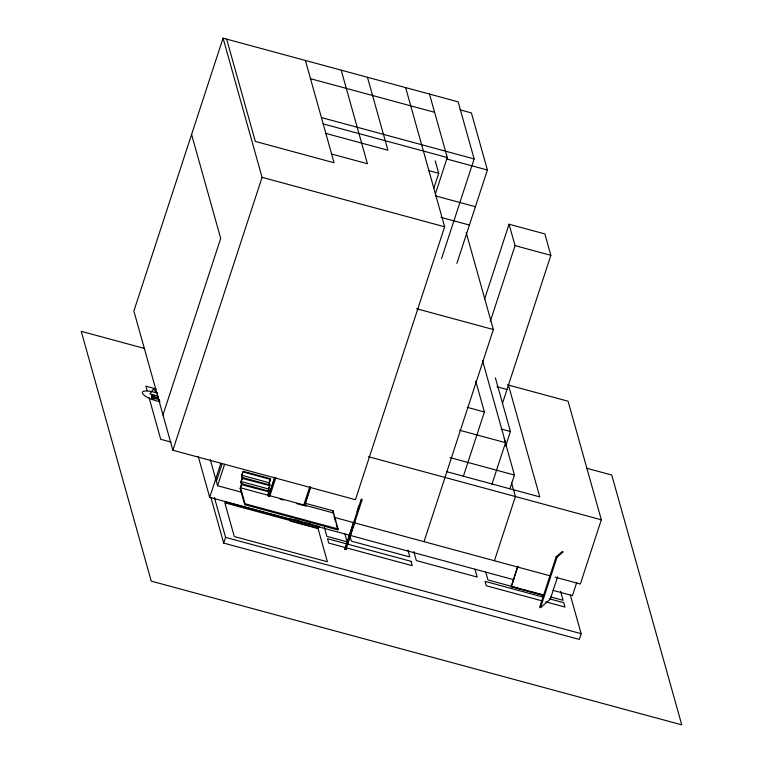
<?xml version="1.0" encoding="UTF-8"?>
<svg xmlns="http://www.w3.org/2000/svg" width="763" height="763" viewBox="0 0 763 763"><rect width="100%" height="100%" fill="white"/><g stroke="black" fill="none" stroke-linecap="round" stroke-linejoin="round"><path stroke-width="1.14" d="M362.253 499.307L345.887 549.608L344.933 549.303L346.183 545.02M345.887 549.608L346.516 547.472M344.933 549.303L361.3 499.002M441.567 258.581L474.138 158.933L458.134 101.832L223.063 38.15L133.868 311.066L172.867 450.246L355.434 499.698L444.638 226.792L405.63 87.611M151.627 394.91L152.152 398.753L154.059 399.278L154.364 398.362L153.535 395.425L151.627 394.91L152.152 398.753M151.665 397.018L151.961 396.092L158.408 397.838M151.837 397.647L152.142 396.731L158.58 398.477M153.239 396.34L153.535 395.425M158.008 397.637L158.313 396.712M158.838 400.565L159.133 399.65M162.977 414.958L220.698 238.361L191.58 134.469M172.867 450.246L262.071 177.331L223.063 38.15M513.909 579.756L209.701 497.352L220.86 463.227M216.368 481.386L222.271 463.332M241.718 492.278L217.589 485.745L224.599 464.305M241.623 476.246L243.235 471.315L270.674 478.754L269.062 483.685L270.293 479.355L242.844 471.916L241.537 475.931L242.243 478.468L269.597 485.583L268.376 489.913L269.988 484.982L269.368 482.769L241.919 475.33L242.548 477.552L240.936 482.483M242.157 478.153L240.841 482.168L241.556 484.705L268.91 491.82L267.603 495.836M241.47 484.391L240.154 488.396L244.713 504.658L337.78 529.875L338.085 528.95L332.992 510.79L305.553 503.361L305.334 504.591M240.24 488.721L241.852 483.79L241.232 481.567L268.681 488.997L269.301 491.219L268.013 495.149M570.304 594.997L581.148 633.681L579.27 639.413L223.683 543.084L225.562 537.352L214.403 497.533M244.713 504.658L245.009 503.742L240.545 487.795L333.612 513.013L333.317 513.928M268.681 495.759L274.737 477.237M275.777 477.819L269.721 496.341L268.767 496.074L274.823 477.562M290.398 520.843L291.056 518.83M291.142 519.145L290.484 521.158L316.788 528.282M303.617 505.516L309.664 486.994M304.838 504.372L310.531 486.937M304.571 505.774L310.617 487.252M305.868 506.498L305.553 503.361M318.495 526.27L317.933 528.587L318.591 526.584M433.899 188.022L438.706 173.306L435.206 160.821M435.435 193.754L447.28 157.512L429.493 94.068M332.697 511.706L332.992 510.79M346.497 543.952L353.45 522.665M357.113 511.468L358.944 505.869M347.451 544.257L354.776 521.863M456.875 263.416L487.404 170.015L471.4 112.914L459.994 109.824M484.639 298.915L509.055 224.217L544.849 233.917L550.848 255.328L502.397 403.589M490.275 321.461L515.054 245.629L509.055 224.217M424.018 541.673L493.356 329.53L466.203 232.629M463.303 476.522L484.391 411.991L475.759 381.185M491.906 484.391L505.535 442.683L482.512 360.517M505.659 446.069L510.418 431.515L495.387 377.866M510.075 488.425L514.443 475.053L504.209 438.544M494.424 560.738L515.416 496.522L511.582 482.845M543.79 595.588L511.22 586.766L517.781 566.098M511.22 586.766L517.867 566.413M562.302 551.496L556.122 556.837L539.632 607.291L540.557 607.644L550.276 599.251L557.6 576.828M540.557 607.644L557.047 557.181L563.228 551.849M576.685 582.665L572.45 595.617L552.937 590.333M507.252 384.752L568.101 401.233L601.32 519.803L580.338 584.01L555.082 577.171M310.512 78.694L434.605 112.314M321.404 117.55L474.138 158.933M323.178 123.902L447.28 157.512M446.326 158.885L487.404 170.015M325.849 133.411L387.9 150.225L367.451 77.263M428.444 170.531L438.706 173.306M331.628 154.031L367.423 163.73L341.195 70.148M435.368 195.862L475.406 206.706M440.938 217.341L469.407 225.056M515.054 245.629L550.848 255.328M262.071 177.331L444.638 226.792M416.522 308.71L493.356 329.53M496.98 386.784L507.004 389.492M467.185 407.328L484.391 411.991M501.253 429.035L510.418 431.515M459.66 430.256L505.535 442.683M144.398 348.433L81.24 331.323L151.246 581.129L681.76 724.85L611.754 475.034L586.489 468.196M450.036 457.609L514.443 475.053M156.157 388.949L145.838 386.154L147.106 390.675M446.641 471.668L539.775 496.894L508.435 385.077M158.332 396.255L149.929 393.975L153.401 389.054L157.312 393.374M152.457 397.838L159.362 399.688M368.376 456.694L601.32 519.803M171.046 442.092L160.726 439.288L149.004 397.466M242.548 477.552L269.988 484.982M241.852 483.79L269.301 491.219M279.954 499.107L283.311 500.013M296.74 503.656L303.445 505.468M334.566 517.438L550.485 575.931M245.009 503.742L338.085 528.95M295.767 519.975L299.191 520.9M307.203 523.075L310.627 524M292.42 519.365L319.869 526.794M224.513 501.644L291.161 519.698M515.283 587.376L487.939 579.966L485.726 572.069M517.552 587.987L520.976 588.912M523.256 589.532L526.67 590.457M528.95 591.077L543.752 595.083M550.59 596.933L563.113 600.328L560.586 591.306M511.124 586.451L543.695 595.274M543.237 597.143L485.03 581.377L486.25 585.736L542.178 600.891M550.085 599.003L563.781 602.713L565.001 607.071L545.602 601.816M225.562 537.352L581.148 633.681M360.67 501.138L361.624 501.444M556.122 556.837L557.047 557.181M549.341 598.898L550.276 599.251M474.996 569.16L477.199 577.057L416.35 560.576L413.823 551.554M305.4 60.458L334.07 162.757L255.319 141.422L226.649 39.123M407.919 550.152L409.826 556.971L351.361 541.129L349.444 534.31M344.924 533.928L347.136 541.825L326.86 536.332L324.323 527.309M333.956 516.208L335.548 521.902M336.187 524.181L337.78 529.875M268.147 493.871L268.767 496.074M210.245 459.526L217.589 485.745M210.931 497.581L223.683 543.084M198.189 456.274L209.701 497.352M160.096 401.729A13.81 3.834 18.1 0 1 142.385 393.031A13.81 3.834 18.1 0 1 157.731 393.298M317.913 528.044L224.847 502.827L234.289 536.532L327.365 561.749L317.913 528.044M411.047 561.339L327.518 538.707L328.748 543.065L412.268 565.698L411.047 561.339"/></g></svg>
